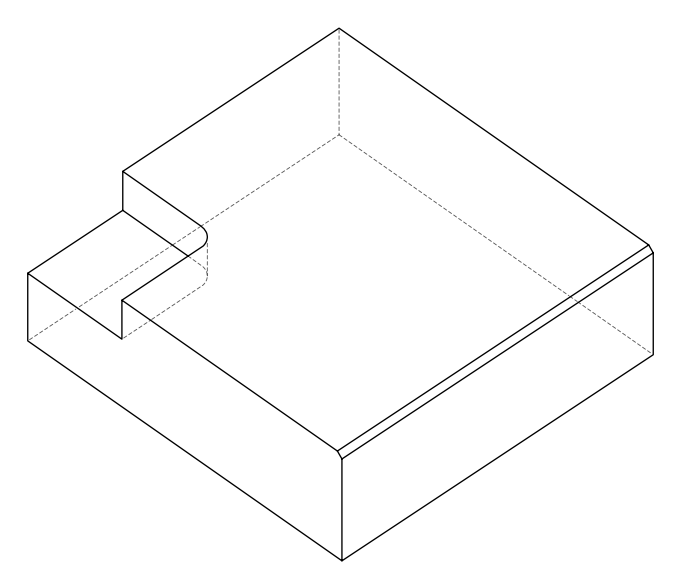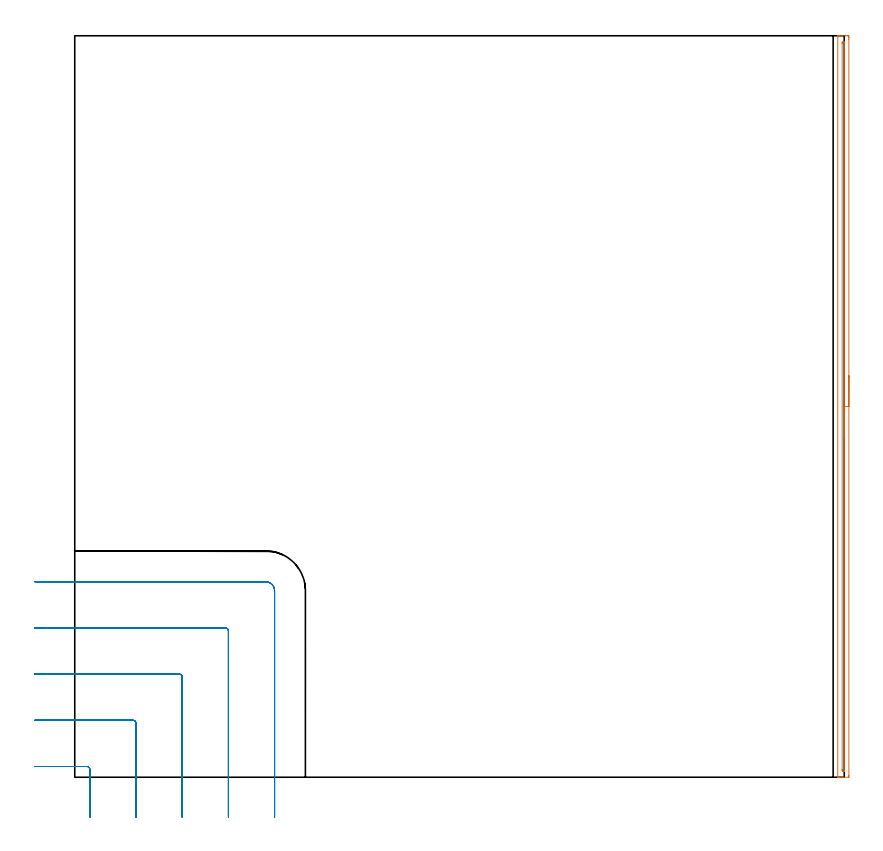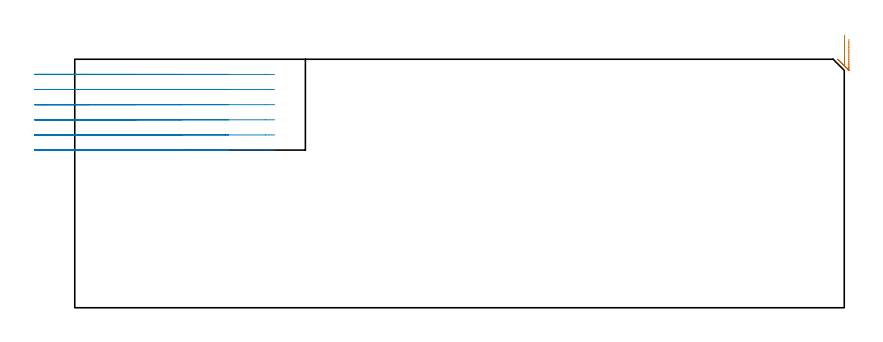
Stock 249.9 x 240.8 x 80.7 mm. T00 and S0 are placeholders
(PLAN: 2 operations, 1 tool changes, 10.4 min)
(1 AREA_MILL | FG_CHAMFER_SURFACE | UGT0205_001 | 4 min | 1565 mm3)
(2 MILL_CORNER_NOTCH_RECTANGULAR | CORNER_NOTCH_RECTANGULAR | UGT0201_136 | Follow Part, ap 5, ae 75% | 6.35 min | 161361 mm3)
(TOOL UGT0205_001 | Chamfer Mill 20 x 3 x 45 deg. | D20 FL50 Z2)
(TOOL UGT0201_136 | Carbide End Mill 20.0 | D20 FL30 Z4)
(OP 1 AREA_MILL)
G17 G21 G94 G90
T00 M6
G54
G17 G0 G90 X251.4 Y130.4 S1061 M3
G43 Z90.7 H0
Z87.1
G94 G1 Y130.362 Z86.228 F250.
Y130.248 Z85.364
Y130.059 Z84.512
Y129.797 Z83.68
Y129.463 Z82.874
Y129.06 Z82.1
Y128.592 Z81.364
Y128.06 Z80.672
Y127.471 Z80.029
Y126.828 Z79.44
Y126.136 Z78.908
Y125.4 Z78.44
Y124.626 Z78.037
Y123.82 Z77.703
Y122.988 Z77.441
Y122.137 Z77.252
Y121.272 Z77.138
Y120.4 Z77.1
Y0.625
X251.398 Y0.024 Z77.098
X251.392 Y0.01 Z77.103
X251.359 Y0. Z77.136
X249.51 Z78.986
X249.158 Z79.337
X248.455 Z80.045
X248.179 Z80.321
X247.813 Y0.007 Z80.678
X247.803 Y0.009 Z80.688
X247.8 Y0.178 Z80.7
Y240.622
X247.803 Y240.793 Z80.688
X247.813 Y240.8 Z80.677
X248.178 Z80.321
X248.455 Z80.044
X249.158 Z79.337
X250.393 Z78.104
X250.925 Y240.796 Z77.57
X251.391 Y240.791 Z77.105
X251.394 Y240.65 Z77.102
X251.399 Y240.175 Z77.101
X251.4 Y239.694 Z77.1
Y120.4
X249.986 Z78.514
X249.985 Y2.188 Z78.515
X249.984 Y2.086 Z78.516
X249.982 Y2.036 Z78.518
X249.98 Y2.018 Z78.52
X249.936 Y2.01 Z78.564
X249.562 Y2.005 Z78.938
X249.328 Y2.01 Z79.172
X249.221 Y2.026 Z79.279
X249.215 Y2.355 Z79.285
Y2.413
X249.214 Y238.331 Z79.286
X249.215 Y238.387 Z79.285
X249.221 Y238.769 Z79.279
X249.397 Y238.79 Z79.103
X249.639 Y238.795 Z78.861
X249.872 Y238.79 Z78.628
X249.979 Y238.774 Z78.521
X249.985 Y238.445 Z78.515
X249.986 Y238.387 Z78.514
Y120.4
Y119.528 Z78.552
Y118.664 Z78.666
Y117.812 Z78.855
Y116.98 Z79.117
Y116.174 Z79.451
Y115.4 Z79.854
Y114.664 Z80.323
Y113.972 Z80.854
Y113.329 Z81.443
Y112.74 Z82.086
Y112.209 Z82.778
Y111.74 Z83.514
Y111.337 Z84.288
Y111.003 Z85.094
Y110.741 Z85.926
Y110.552 Z86.778
Y110.438 Z87.643
Y110.4 Z88.514
G0 Z90.7
M5
M2
(OP 2 MILL_CORNER_NOTCH_RECTANGULAR)
G17 G21 G94 G90
T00 M6
G54
G17 G0 G90 X4.9 Y-13. S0 M3
G43 Z90.7 H0
Z75.783
G94 G1 Y-10. F250.
Y2.505 F500.
G3 X3.905 Y3.5 R1.
G1 X-10.
X-13. F250.
G0 Z90.7
X19.9 Y-13.
Z75.783
G1 Y-10.
Y17.505 F500.
G3 X18.905 Y18.5 R1.
G1 X-10.
X-13. F250.
G0 Z90.7
X34.9 Y-13.
Z75.783
G1 Y-10.
Y32.504 F500.
G3 X33.904 Y33.5 R1.
G1 X-10.
X-13. F250.
G0 Z90.7
X49.9 Y-13.
Z75.783
G1 Y-10.
Y47.504 F500.
G3 X48.904 Y48.5 R1.
G1 X-10.
X-13. F250.
G0 Z90.7
X64.9 Y-13.
Z75.783
G1 Y-10.
Y60.6 F500.
G3 X62. Y63.5 R2.9
G1 X-10.
X-13. F250.
G0 Z90.7
X4.9 Y-13.
Z70.867
G1 Y-10.
Y2.505 F500.
G3 X3.905 Y3.5 R1.
G1 X-10.
X-13. F250.
G0 Z90.7
X19.9 Y-13.
Z70.867
G1 Y-10.
Y17.504 F500.
G3 X18.904 Y18.5 R1.
G1 X-10.
X-13. F250.
G0 Z90.7
X34.9 Y-13.
Z70.867
G1 Y-10.
Y32.504 F500.
G3 X33.904 Y33.5 R1.
G1 X-10.
X-13. F250.
G0 Z90.7
X49.9 Y-13.
Z70.867
G1 Y-10.
Y47.504 F500.
G3 X48.904 Y48.5 R1.
G1 X-10.
X-13. F250.
G0 Z90.7
X64.9 Y-13.
Z70.867
G1 Y-10.
Y60.6 F500.
G3 X62. Y63.5 R2.9
G1 X-10.
X-13. F250.
G0 Z90.7
X4.9 Y-13.
Z65.95
G1 Y-10.
Y2.505 F500.
G3 X3.905 Y3.5 R1.
G1 X-10.
X-13. F250.
G0 Z90.7
X19.9 Y-13.
Z65.95
G1 Y-10.
Y17.504 F500.
G3 X18.904 Y18.5 R1.
G1 X-10.
X-13. F250.
G0 Z90.7
X34.9 Y-13.
Z65.95
G1 Y-10.
Y32.504 F500.
G3 X33.904 Y33.5 R1.
G1 X-10.
X-13. F250.
G0 Z90.7
X49.9 Y-13.
Z65.95
G1 Y-10.
Y47.504 F500.
G3 X48.904 Y48.5 R1.
G1 X-10.
X-13. F250.
G0 Z90.7
X64.9 Y-13.
Z65.95
G1 Y-10.
Y60.6 F500.
G3 X62. Y63.5 R2.9
G1 X-10.
X-13. F250.
G0 Z90.7
X4.9 Y-13.
Z61.033
G1 Y-10.
Y2.505 F500.
G3 X3.905 Y3.5 R1.
G1 X-10.
X-13. F250.
G0 Z90.7
X19.9 Y-13.
Z61.033
G1 Y-10.
Y17.504 F500.
G3 X18.904 Y18.5 R1.
G1 X-10.
X-13. F250.
G0 Z90.7
X34.9 Y-13.
Z61.033
G1 Y-10.
Y32.504 F500.
G3 X33.904 Y33.5 R1.
G1 X-10.
X-13. F250.
G0 Z90.7
X49.9 Y-13.
Z61.033
G1 Y-10.
Y47.504 F500.
G3 X48.904 Y48.5 R1.
G1 X-10.
X-13. F250.
G0 Z90.7
X64.9 Y-13.
Z61.033
G1 Y-10.
Y60.6 F500.
G3 X62. Y63.5 R2.9
G1 X-10.
X-13. F250.
G0 Z90.7
X4.9 Y-13.
Z56.117
G1 Y-10.
Y2.505 F500.
G3 X3.905 Y3.5 R1.
G1 X-10.
X-13. F250.
G0 Z90.7
X19.9 Y-13.
Z56.117
G1 Y-10.
Y17.504 F500.
G3 X18.904 Y18.5 R1.
G1 X-10.
X-13. F250.
G0 Z90.7
X34.9 Y-13.
Z56.117
G1 Y-10.
Y32.504 F500.
G3 X33.904 Y33.5 R1.
G1 X-10.
X-13. F250.
G0 Z90.7
X49.9 Y-13.
Z56.117
G1 Y-10.
Y47.504 F500.
G3 X48.904 Y48.5 R1.
G1 X-10.
X-13. F250.
G0 Z90.7
X64.9 Y-13.
Z56.117
G1 Y-10.
Y60.6 F500.
G3 X62. Y63.5 R2.9
G1 X-10.
X-13. F250.
G0 Z90.7
X4.9 Y-13.
Z51.2
G1 Y-10.
Y2.505 F500.
G3 X3.905 Y3.5 R1.
G1 X-10.
X-13. F250.
G0 Z90.7
X19.9 Y-13.
Z51.2
G1 Y-10.
Y17.504 F500.
G3 X18.904 Y18.5 R1.
G1 X-10.
X-13. F250.
G0 Z90.7
X34.9 Y-13.
Z51.2
G1 Y-10.
Y32.504 F500.
G3 X33.904 Y33.5 R1.
G1 X-10.
X-13. F250.
G0 Z90.7
X49.9 Y-13.
Z51.2
G1 Y-10.
Y47.504 F500.
G3 X48.904 Y48.5 R1.
G1 X-10.
X-13. F250.
G0 Z90.7
X64.9 Y-13.
Z51.2
G1 Y-10.
Y60.6 F500.
G3 X62. Y63.5 R2.9
G1 X-10.
X-13. F250.
G0 Z90.7
M5
M2
